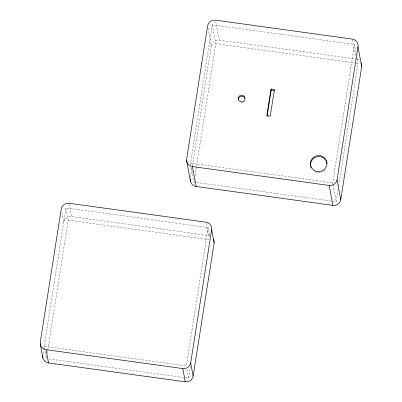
<?xml version="1.0" encoding="UTF-8"?>
<svg xmlns="http://www.w3.org/2000/svg" width="402" height="402" viewBox="0 0 402 402"><rect width="100%" height="100%" fill="white"/><g stroke="black" fill="none" stroke-linecap="round" stroke-linejoin="round"><path stroke-width="0.3" stroke-dasharray="2.01 1.51" d="M43.049 353.479L43.632 349.765M43.733 349.147L65.948 207.879L208.146 227.532L209.733 236.125M46.732 356.71L46.441 358.564L44.622 348.75M47.315 353.006L68.224 220.15L65.948 207.879M190.875 165.021L190.538 163.192L212.321 24.778L354.514 44.431L356.323 54.185M190.553 177.629L191.915 168.961M192.402 165.865L211.301 45.778L208.06 28.286M338.182 189.392L336.238 201.749L194.04 182.096L194.332 180.242M195.015 175.915L196.472 166.649M196.568 166.031L215.824 43.682L212.321 24.778M208.146 227.532L186.362 365.946L44.165 346.293L44.506 348.137M185.528 377.79L188.633 378.217L190.483 366.478M332.956 184.066L332.73 182.845L354.514 44.431M338.765 185.684L358.016 63.335L357.117 58.456M210.045 235.904A6.924 6.713 -10.5 0 0 208.311 235.431L71.586 216.537C67.993 215.969 64.209 218.593 63.702 222.246L61.802 211.995M211.301 45.778A6.924 6.713 -10.5 0 1 219.185 40.064L355.911 58.963M215.824 43.682L358.016 63.335M267.013 116.645L269.29 116.962M190.538 163.192L332.73 182.845M68.224 220.15L209.176 239.632M48.923 358.911L184.91 377.704M352.338 39.667L355.579 57.154M333.072 184.674L336.238 201.749M215.723 21.371L219.185 40.064M206.075 223.371L208.311 235.431M191.327 167.458L194.04 182.096M186.93 369.016L188.633 378.217M69.239 203.874L71.586 216.537M356.795 59.144A6.924 6.713 -10.5 0 1 359.855 60.913M325.313 169.579A8.306 8.055 -10.5 0 1 323.751 171.056M323.303 171.358A8.306 8.055 -10.5 0 1 313.645 170.956M244.929 100.877A3.462 3.357 -10.5 0 1 244.461 101.631M243.019 102.676A3.462 3.357 -10.5 0 1 240.371 102.651"/><path stroke-width="0.6" d="M193.156 376.126L190.699 362.855L211.643 229.768A6.924 6.713 -10.5 0 0 205.854 222.165L69.129 203.271C65.531 202.698 61.752 205.327 61.245 208.98L40.3 342.072A6.924 6.713 -10.5 0 0 46.089 349.67L48.547 362.936L185.272 381.835A6.924 6.713 -10.5 0 0 193.156 376.126L214.1 243.034A6.924 6.713 -10.5 0 0 213.708 239.577M271.018 89.033L266.827 115.65L270.25 116.123L274.435 89.505L271.018 89.033L271.204 90.028L267.109 116.027M340.755 199.653L337.067 179.754L358.011 46.662A6.924 6.713 -10.5 0 0 352.222 39.064L215.497 20.165A6.924 6.713 -10.5 0 0 207.613 25.874L186.669 158.966A6.924 6.713 -10.5 0 0 192.457 166.569L196.146 186.468L332.871 205.362A6.924 6.713 -10.5 0 0 340.755 199.653L361.699 66.561A6.924 6.713 -10.5 0 0 361.308 63.109M271.204 90.028L274.621 90.5M192.457 166.569L329.183 185.463A6.924 6.713 -10.5 0 0 337.067 179.754M46.089 349.67L182.815 368.569A6.924 6.713 -10.5 0 0 190.699 362.855M358.011 46.662L361.699 66.561M329.183 185.463L332.871 205.362M211.643 229.768L214.1 243.034M186.634 160.72L190.478 181.483M182.815 368.569L185.272 381.835M40.26 343.826L42.878 357.956M196.146 186.468A6.924 6.713 -10.5 0 1 190.357 178.865M48.547 362.936A6.924 6.713 -10.5 0 1 42.758 355.338M311.103 167.619A8.306 8.055 -10.5 0 1 316.861 156.795A8.306 8.055 -10.5 0 1 327.087 163.634M238.326 99.962A3.462 3.357 -10.5 0 1 244.984 98.304M315.319 171.031A8.306 8.055 -10.5 0 0 326.901 162.639A8.306 8.055 -10.5 0 0 313.741 157.162A8.306 8.055 -10.5 0 0 315.319 171.031M240.19 101.656A3.462 3.357 -10.5 0 0 245.014 98.158A3.462 3.357 -10.5 0 0 239.532 95.877A3.462 3.357 -10.5 0 0 240.19 101.656"/></g></svg>
